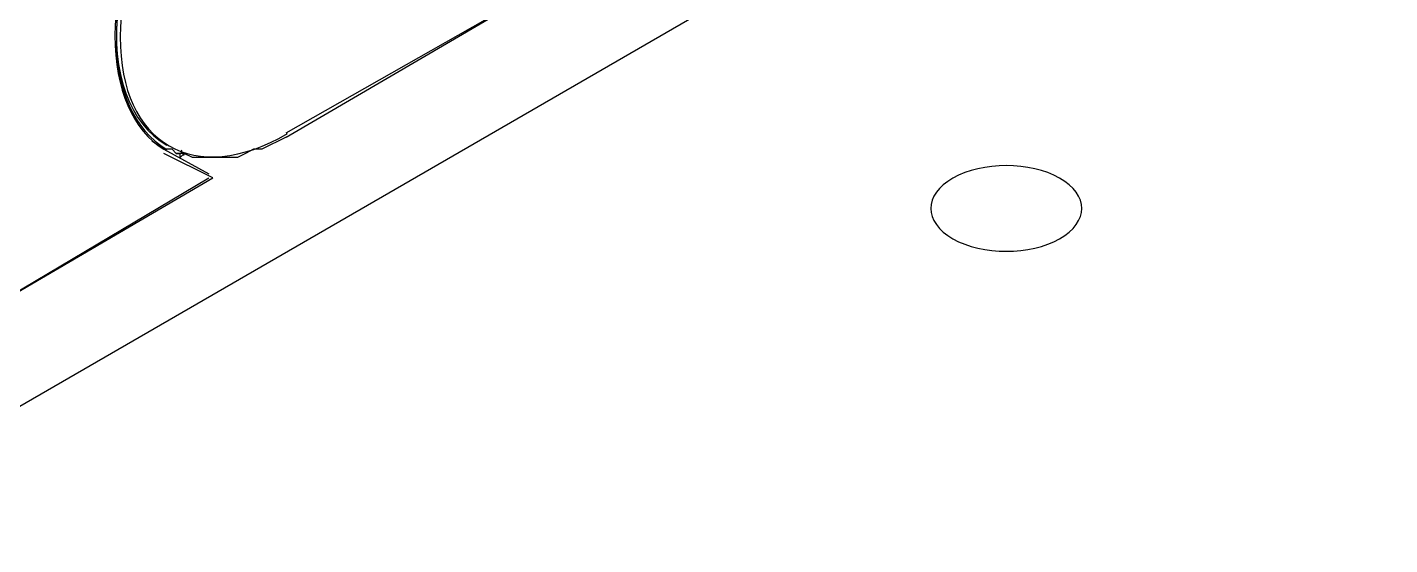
# Model space of a CAD drawing. Header units: inches. Extents: x 109 to 1721, y 29 to 669.
# Drawn here: x 1451.12 to 1458.08, y 308.83 to 311.47 of the extents above; entities that cross this region are included whole.
import ezdxf

# ---------------------------------------------------------------- set-up
doc = ezdxf.new("R2010")
doc.units = ezdxf.units.IN
doc.header["$LTSCALE"] = 0.0393700787401575
doc.header["$MEASUREMENT"] = 0
doc.layers.add('PDF3_Geometría', color=7, linetype='Continuous')

# ---------------------------------------------------------------- blocks, each defined once
blk = doc.blocks.new('OH3A1-1$-$ASSY$$CENTER$TUB_-_v2$-$copia1')
at = {"layer": 'PDF3_Geometría', "lineweight": -3}
for points in [[(17.39416164822048, 9.054162767198347), (16.53169674343533, 8.555849711100258)], [(16.78667873806423, 8.727506849500868), (16.84084320068359, 8.758338928222656), (16.83167690700955, 8.764172024197048)], [(16.78667873806423, 8.726673550075954), (16.84084320068359, 8.758338928222656)], [(16.76167805989583, 8.724172804090712), (16.75917816162109, 8.725839402940535)], [(16.78667873806423, 8.72667270236545), (16.78501213921441, 8.725839402940535), (16.78334554036458, 8.725006103515625), (16.78167894151475, 8.724172804090712), (16.78001234266493, 8.724172804090712), (16.7783457438151, 8.723339504665798), (16.77667914496528, 8.722506205240887), (16.77501254611545, 8.722506205240887), (16.77334594726562, 8.722506205240887), (16.7716793484158, 8.722506205240887), (16.77001274956597, 8.722506205240887), (16.76834615071614, 8.722506205240887), (16.76751285129123, 8.722506205240887), (16.7658462524414, 8.723339504665798), (16.76417965359158, 8.723339504665798), (16.76334635416667, 8.724172804090712), (16.76167975531684, 8.724172804090712)], [(16.78667873806423, 8.727506001790363), (16.78667873806423, 8.727506001790363)], [(16.71751234266493, 8.686673482259113), (16.77167680528429, 8.718338860405815), (16.76167721218533, 8.723338656955294)], [(16.76167805989583, 8.724172804090712), (16.77084435356988, 8.719173007541231)], [(16.76167805989583, 8.724172804090712), (16.76167805989583, 8.724172804090712)], [(16.76417880588108, 8.723339504665798), (16.76501210530599, 8.723339504665798)], [(16.76501125759548, 8.722506205240883), (16.76501125759548, 8.723339504665798)], [(16.76501125759548, 8.723339504665798), (16.76501125759548, 8.723339504665798)], [(16.7658454047309, 8.723339504665798), (16.76501210530599, 8.722506205240883)], [(16.76501125759548, 8.722506205240883), (16.76501125759548, 8.722506205240883)], [(16.76501125759548, 8.722506205240883), (16.76501125759548, 8.722506205240883)], [(16.71751234266493, 8.686673482259113), (16.77084350585937, 8.718338860405815)], [(16.77084520128038, 8.718339708116316), (16.77084520128038, 8.718339708116316)], [(16.77084520128038, 8.718339708116316), (16.77084520128038, 8.718339708116316)]]:
    blk.add_lwpolyline(points, dxfattribs=at)
blk.add_ellipse((16.78192721985136, 8.76417200993746), major_axis=(0.0188378757807991, 0.0407357849572492), ratio=0.5809987310227254, start_param=1.405544962202334, end_param=3.080569085863991, dxfattribs=at)
for points in [[(16.78723653157552, 8.806808471679688), (16.76827688154305, 8.795773515615464), (16.75284417577701, 8.76904494840622), (16.75276668296432, 8.747108657579423)], [(16.76219855414496, 8.781461079915363), (16.74850702794393, 8.757748136520384), (16.74855393939548, 8.732089501274954), (16.76230356428358, 8.724150657653807)], [(16.75221761067708, 8.75285169813368), (16.75091046036614, 8.739694248411391), (16.75463207762803, 8.729412117985406), (16.76230355000581, 8.72498271572558)], [(16.75276668296432, 8.747108657579423), (16.75268877391857, 8.725171645860671), (16.7679949185471, 8.716334089226406), (16.78695384654935, 8.727369461218728)], [(16.76529269748264, 8.723541259765625), (16.76534194437663, 8.723783198250665), (16.7653161301083, 8.723950127707587), (16.76522015550401, 8.724005542119343)], [(16.76570638020833, 8.722965664333765), (16.76577883635627, 8.723034853193495), (16.76581685913933, 8.723101448482938), (16.7658177426656, 8.72316228167216)], [(16.94466334788003, 8.718276129828558), (16.93864275953504, 8.721693490770125), (16.92888232337104, 8.721693490770125), (16.92286173502604, 8.718276129828558)], [(16.92286173502604, 8.718276129828558), (16.91684114668104, 8.714858768886987), (16.91684114668104, 8.709318994310166), (16.92286173502604, 8.705902466668022)], [(16.94466334788003, 8.705902466668022), (16.95068393622504, 8.709318994310166), (16.95068393622504, 8.714858768886987), (16.94466334788003, 8.718276129828558)], [(16.92286173502604, 8.705902466668022), (16.92888232337104, 8.702485104893153), (16.93864275953504, 8.702485104893153), (16.94466334788003, 8.705902466668022)]]:
    blk.add_open_spline(points, degree=3, dxfattribs=at)

msp = doc.modelspace()

# ---------------------------------------------------------------- block references
at = {"xscale": 25, "yscale": 25, "zscale": 25}
msp.add_blockref('OH3A1-1$-$ASSY$$CENTER$TUB_-_v2$-$copia1', (1032.779706636086, 92.74013431403807), dxfattribs=at)

doc.saveas('drawing.dxf')
